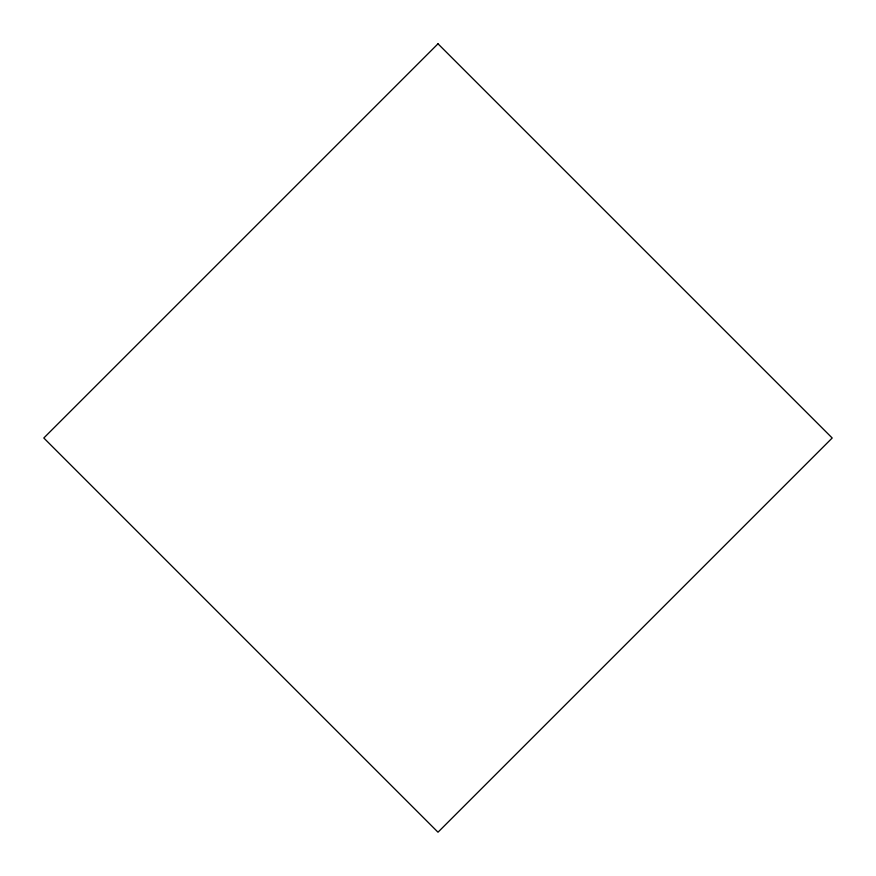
<?xml version="1.0" encoding="UTF-8"?>
<svg xmlns="http://www.w3.org/2000/svg" width="876" height="876" viewBox="0 0 876 876"><rect width="100%" height="100%" fill="white"/><g stroke="black" fill="none" stroke-linecap="round" stroke-linejoin="round"><path stroke-width="1.31" d="M438 43.8L43.8 438L438 832.2L832.2 438L438 43.8"/></g></svg>
